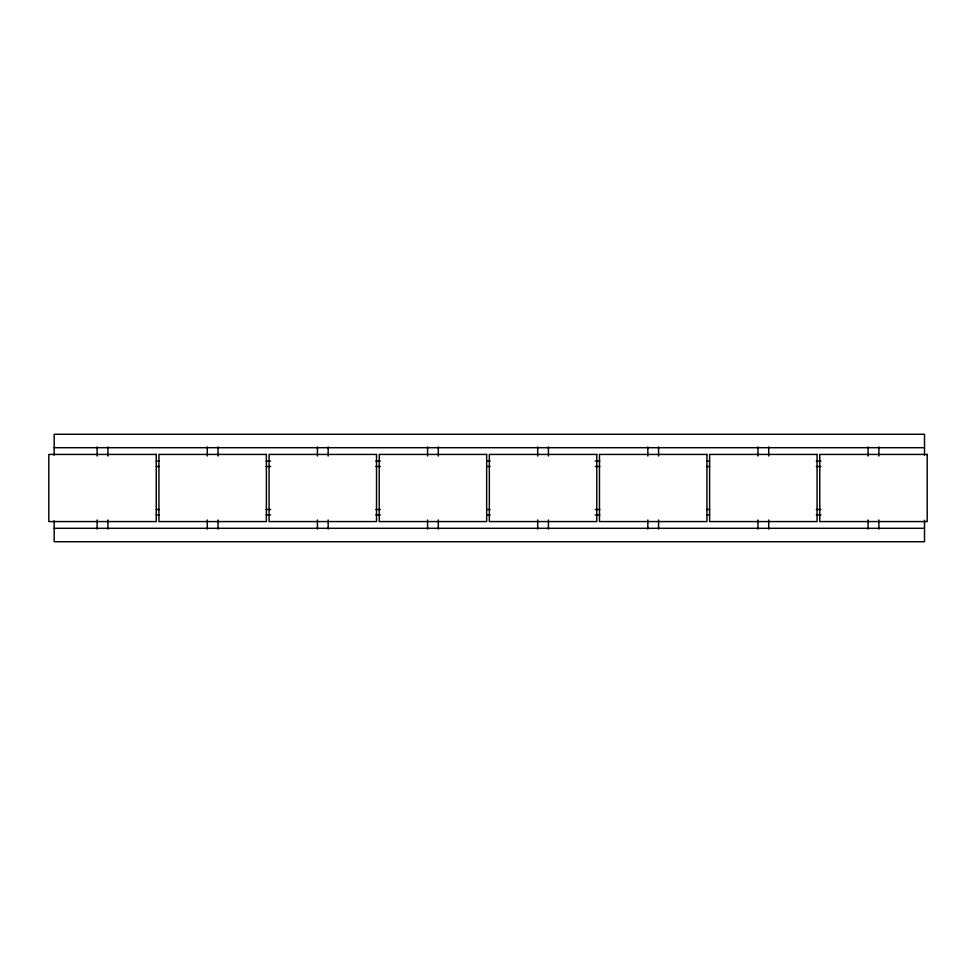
<?xml version="1.0" encoding="UTF-8"?>
<svg xmlns="http://www.w3.org/2000/svg" width="976" height="976" viewBox="0 0 976 976"><rect width="100%" height="100%" fill="white"/><g stroke="black" fill="none" stroke-linecap="round" stroke-linejoin="round"><path stroke-width="1.46" d="M54.168 447.703L924.516 447.703M156.294 461.136L159.344 461.136M266.045 461.136L270.62 461.136M375.784 461.136L380.359 461.136M487.061 461.136L490.111 461.136M595.275 461.136L599.85 461.136M706.551 461.136L709.601 461.136M816.29 461.136L820.865 461.136M156.294 466.516L159.344 466.516M266.045 466.516L270.62 466.516M375.784 466.516L380.359 466.516M487.061 466.516L490.111 466.516M595.275 466.516L599.85 466.516M706.551 466.516L709.601 466.516M816.29 466.516L820.865 466.516M156.294 509.484L159.344 509.484M266.045 509.484L270.62 509.484M375.784 509.484L380.359 509.484M487.061 509.484L490.111 509.484M595.275 509.484L599.85 509.484M706.551 509.484L709.601 509.484M816.29 509.484L820.865 509.484M156.294 514.864L159.344 514.864M266.045 514.864L270.62 514.864M375.784 514.864L380.359 514.864M487.061 514.864L490.111 514.864M595.275 514.864L599.85 514.864M706.551 514.864L709.601 514.864M816.29 514.864L820.865 514.864M54.168 528.297L924.516 528.297M924.516 455.292L924.516 434.271L54.168 434.271L54.168 455.292M924.516 520.306L924.516 541.729L54.168 541.729L54.168 520.708M878.851 446.886L878.851 456.024M878.851 519.976L878.851 529.114M868.103 446.886L868.103 456.024M868.103 519.976L868.103 529.114M768.71 446.886L768.71 456.024M768.71 519.976L768.71 529.114M757.962 446.886L757.962 456.024M757.962 519.976L757.962 529.114M658.58 446.886L658.58 456.024M658.58 519.976L658.58 529.114M647.832 446.886L647.832 456.024M647.832 519.976L647.832 529.114M548.439 446.886L548.439 456.024M548.439 519.976L548.439 529.114M537.691 446.886L537.691 456.024M537.691 519.976L537.691 529.114M438.309 446.886L438.309 456.024M438.309 519.976L438.309 529.114M427.561 446.886L427.561 456.024M427.561 519.976L427.561 529.114M328.168 446.886L328.168 456.024M328.168 519.976L328.168 529.114M317.42 446.886L317.42 456.024M317.42 519.976L317.42 529.114M218.038 446.886L218.038 456.024M218.038 519.976L218.038 529.114M207.29 446.886L207.29 456.024M207.29 519.976L207.29 529.114M107.897 446.886L107.897 456.024M107.897 519.976L107.897 529.114M97.149 446.886L97.149 456.024M97.149 519.976L97.149 529.114M156.245 454.426L48.8 454.426L48.8 521.574L156.245 521.574L156.245 454.426M266.387 454.426L158.942 454.426L158.942 521.574L266.387 521.574L266.387 454.426M376.516 454.426L269.071 454.426L269.071 521.574L376.516 521.574L376.516 454.426M486.658 454.426L379.213 454.426L379.213 521.574L486.658 521.574L486.658 454.426M596.787 454.426L489.342 454.426L489.342 521.574L596.787 521.574L596.787 454.426M706.929 454.426L599.484 454.426L599.484 521.574L706.929 521.574L706.929 454.426M817.058 454.426L709.613 454.426L709.613 521.574L817.058 521.574L817.058 454.426M927.2 454.426L819.755 454.426L819.755 521.574L927.2 521.574L927.2 454.426"/></g></svg>
